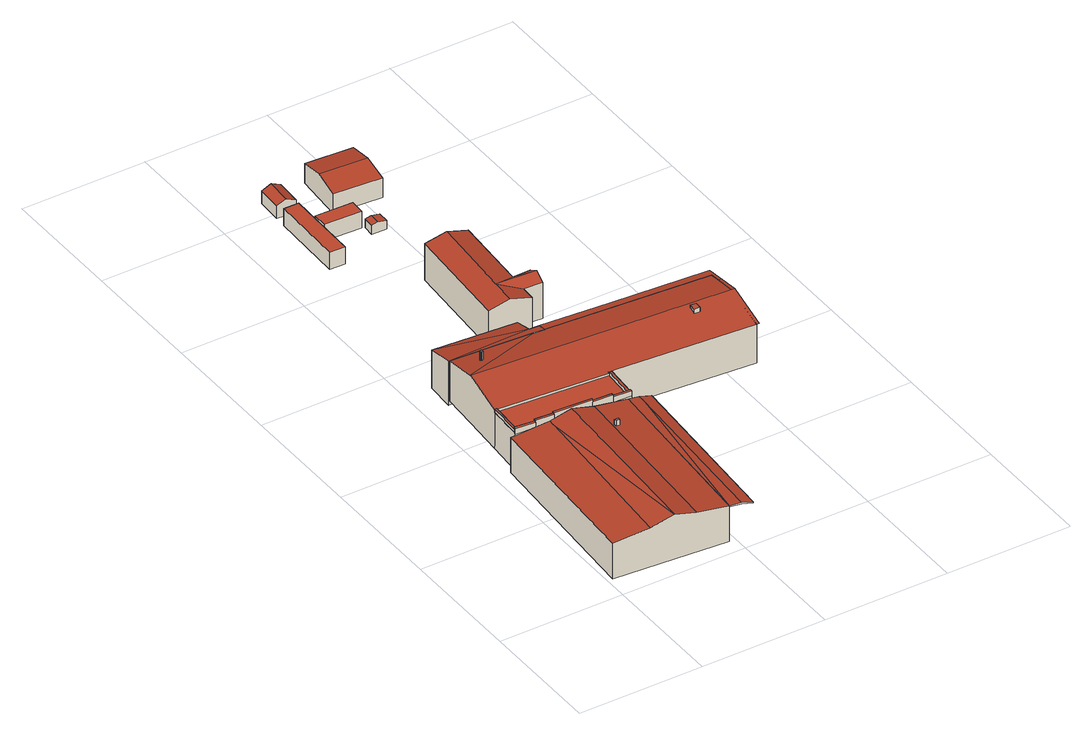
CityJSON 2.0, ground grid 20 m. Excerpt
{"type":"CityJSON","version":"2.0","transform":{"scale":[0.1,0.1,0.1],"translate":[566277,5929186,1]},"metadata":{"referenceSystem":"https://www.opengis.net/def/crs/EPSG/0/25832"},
"CityObjects":{
"building1":{"type":"Building","attributes":{"Grundfläche 2D":"518.777270","Grundhöhe NN":"2.681"},"children":["building1-1"],"geometry":[{"type":"Solid","lod":"3","boundaries":[[[[0,1,2,3]],[[4,0,3,5,6]],[[1,7,8,9,2]],[[3,2,9]],[[4,6,5,10,11,12]],[[12,13,14,15,7,1,0,4]],[[8,7,15,16]],[[17,10,5,3,9,8,16,18]],[[13,12,11,10,17,19]],[[16,15,14,13,19,17,18]]]],"semantics":{"surfaces":[{"type":"RoofSurface"},{"type":"WallSurface"},{"type":"GroundSurface"}],"values":[[0,0,0,0,0,1,1,1,1,2]]}}]},
"building1-1":{"type":"BuildingInstallation","parents":["building1"],"geometry":[{"type":"MultiSurface","lod":"3","boundaries":[[[20,21,22,23]],[[23,22,24,25]],[[20,23,25,26]],[[21,20,26,27]],[[22,21,27,24]]],"semantics":{"surfaces":[{"type":"RoofSurface"},{"type":"WallSurface"}],"values":[0,1,1,1,1]}}]},
"building2":{"type":"Building","attributes":{"Grundfläche 2D":"105.311009","Grundhöhe NN":"7.813"},"geometry":[{"type":"Solid","lod":"3","boundaries":[[[[28,29,30,31,32]],[[31,12,10,32]],[[28,32,10]],[[33,34,30,29]],[[34,35,36,12,31,30]],[[36,37,10,12]],[[37,38,33,29,28,10]],[[38,35,34,33]],[[37,36,35]],[[38,37,35]]]],"semantics":{"surfaces":[{"type":"RoofSurface"},{"type":"WallSurface"},{"type":"GroundSurface"}],"values":[[0,0,0,1,1,1,1,2,2,2]]}}]},
"building3":{"type":"Building","attributes":{"Grundfläche 2D":"66.069693","Grundhöhe NN":"2.004"},"geometry":[{"type":"Solid","lod":"3","boundaries":[[[[39,40,41,42,43]],[[44,40,45]],[[46,41,40,44]],[[47,48,49,43,42,41,46]],[[39,43,49,50]],[[40,39,50,51]],[[45,40,51,52]],[[44,45,52,53]],[[46,44,53,47]],[[48,47,53,52,51,50,49]]]],"semantics":{"surfaces":[{"type":"RoofSurface"},{"type":"WallSurface"},{"type":"GroundSurface"}],"values":[[0,0,0,1,1,1,1,1,1,2]]}}]},
"building4":{"type":"Building","attributes":{"Grundfläche 2D":"623.594171","Grundhöhe NN":"2.796"},"children":["building4-1","building4-2","building4-3","building4-4","building4-5","building4-6","building4-7","building4-8","building4-9"],"geometry":[{"type":"Solid","lod":"3","boundaries":[[[[54,43,42,55,56,57,58,59,60,39]],[[61,62,55,42]],[[63,64,65,66,67,68,69,70,71,72,73,57,56,55]],[[74,75,76,77,78,79,80,81,82,83,84,85,86]],[[72,71,70,69,87,88]],[[89,90,91,92,93,56,94,95,72,88,96]],[[54,97,92,91,98]],[[43,54,98,99]],[[100,62,61,42,43,99,101]],[[102,103,77,64,63,55,62,100,104]],[[75,74,67,66,65,64,77,76]],[[69,68,67,74,105,106,87]],[[74,86,107,105]],[[79,78,77,103,108]],[[109,84,83,82,81,80,79,108,110]],[[86,85,84,109,107]],[[98,91,90,89,96,88,87,106,105,107,109,110,108,103,102,104,100,101,99]],[[57,73,72,95,94,56]],[[54,39,60,59,58,57,56,93,92,97]]]],"semantics":{"surfaces":[{"type":"RoofSurface"},{"type":"WallSurface"},{"type":"GroundSurface"}],"values":[[0,0,0,0,1,1,1,1,1,1,1,1,1,1,1,1,2,0,0]]}}]},
"building4-1":{"type":"BuildingInstallation","parents":["building4"],"geometry":[{"type":"MultiSurface","lod":"3","boundaries":[[[111,112,113,114,115,116]],[[117,118,119,114,113,112]],[[119,120,115,114]],[[120,121,116,115]],[[117,112,111,116,121,122]]],"semantics":{"surfaces":[{"type":"RoofSurface"},{"type":"WallSurface"}],"values":[0,1,1,1,1]}}]},
"building4-2":{"type":"BuildingInstallation","parents":["building4"],"geometry":[{"type":"MultiSurface","lod":"3","boundaries":[[[123,124,125,126,127,128,129,130,131,132,133,134]],[[135,136,132,131]],[[137,135,131,130]],[[136,138,133,132]],[[138,139,134,133]],[[139,140,123,134]],[[140,141,124,123]],[[125,124,141,142]],[[142,143,126,125]],[[143,144,127,126]],[[128,127,144,145]],[[145,146,129,128]],[[146,137,130,129]]],"semantics":{"surfaces":[{"type":"RoofSurface"},{"type":"WallSurface"}],"values":[0,1,1,1,1,1,1,1,1,1,1,1,1]}}]},
"building4-3":{"type":"BuildingInstallation","parents":["building4"],"geometry":[{"type":"MultiSurface","lod":"3","boundaries":[[[147,148,149,150]],[[151,152,148,147]],[[153,149,148,152,154]],[[83,151,147,150,82]]],"semantics":{"surfaces":[{"type":"RoofSurface"},{"type":"WallSurface"}],"values":[0,1,1,1]}}]},
"building4-4":{"type":"BuildingInstallation","parents":["building4"],"geometry":[{"type":"MultiSurface","lod":"3","boundaries":[[[155,156,152,151,157]],[[154,152,156,155,158,159,160]],[[83,84,157,151]],[[85,158,155,157,84]]],"semantics":{"surfaces":[{"type":"RoofSurface"},{"type":"WallSurface"}],"values":[0,1,1,1]}}]},
"building4-5":{"type":"BuildingInstallation","parents":["building4"],"geometry":[{"type":"MultiSurface","lod":"3","boundaries":[[[158,161,162,159]],[[160,159,162,67,74]],[[85,86,161,158]],[[74,67,162,161,86]]],"semantics":{"surfaces":[{"type":"RoofSurface"},{"type":"WallSurface"}],"values":[0,1,1,1]}}]},
"building4-6":{"type":"BuildingInstallation","parents":["building4"],"geometry":[{"type":"MultiSurface","lod":"3","boundaries":[[[163,164,165,166]],[[77,78,166,165]],[[167,75,164,163]],[[75,76,77,165,164]]],"semantics":{"surfaces":[{"type":"RoofSurface"},{"type":"WallSurface"}],"values":[0,1,1,1]}}]},
"building4-7":{"type":"BuildingInstallation","parents":["building4"],"geometry":[{"type":"MultiSurface","lod":"3","boundaries":[[[168,169,170,171,172]],[[79,169,168,166,78]],[[79,80,170,169]],[[167,163,166,168,172,171,173]]],"semantics":{"surfaces":[{"type":"RoofSurface"},{"type":"WallSurface"}],"values":[0,1,1,1]}}]},
"building4-8":{"type":"BuildingInstallation","parents":["building4"],"geometry":[{"type":"MultiSurface","lod":"3","boundaries":[[[174,175,176,177]],[[174,178,173,171,175]],[[171,170,176,175]],[[80,81,177,176,170]]],"semantics":{"surfaces":[{"type":"RoofSurface"},{"type":"WallSurface"}],"values":[0,1,1,1]}}]},
"building4-9":{"type":"BuildingInstallation","parents":["building4"],"geometry":[{"type":"MultiSurface","lod":"3","boundaries":[[[179,180,181,182]],[[81,82,150,180,179,177]],[[150,149,181,180]],[[181,149,153,178,174,182]],[[174,177,179,182]]],"semantics":{"surfaces":[{"type":"RoofSurface"},{"type":"WallSurface"}],"values":[0,1,1,1,1]}}]},
"building5":{"type":"Building","attributes":{"Grundfläche 2D":"29.557057","Grundhöhe NN":"1.621"},"geometry":[{"type":"Solid","lod":"3","boundaries":[[[[183,184,185,186]],[[187,188,186,185]],[[188,189,183,186]],[[189,190,184,183]],[[190,187,185,184]],[[190,189,188,187]]]],"semantics":{"surfaces":[{"type":"RoofSurface"},{"type":"WallSurface"},{"type":"GroundSurface"}],"values":[[0,1,1,1,1,2]]}}]},
"building6":{"type":"Building","attributes":{"Grundfläche 2D":"12.387992","Grundhöhe NN":"1.762"},"geometry":[{"type":"Solid","lod":"3","boundaries":[[[[191,192,193,194]],[[195,191,194,196]],[[196,194,193,197,198]],[[195,196,198,199]],[[192,191,195,199,200]],[[193,192,200,197]],[[198,197,200,199]]]],"semantics":{"surfaces":[{"type":"RoofSurface"},{"type":"WallSurface"},{"type":"GroundSurface"}],"values":[[0,0,1,1,1,1,2]]}}]},
"building7":{"type":"Building","attributes":{"Grundfläche 2D":"132.718952","Grundhöhe NN":"1.540"},"geometry":[{"type":"Solid","lod":"3","boundaries":[[[[201,202,203,204,205]],[[204,206,207,205]],[[207,208,209,205]],[[210,211,209]],[[211,205,209]],[[211,212,201,205]],[[203,202,213,214]],[[206,204,203,214,215]],[[207,206,215,216]],[[208,207,216,217]],[[210,209,208,217,218]],[[211,210,218,219]],[[212,211,219,220]],[[213,202,201,212,220]],[[213,220,219,218,217,216,215,214]]]],"semantics":{"surfaces":[{"type":"RoofSurface"},{"type":"WallSurface"},{"type":"GroundSurface"}],"values":[[0,0,0,0,0,0,1,1,1,1,1,1,1,1,2]]}}]},
"building8":{"type":"Building","attributes":{"Grundfläche 2D":"14.533944","Grundhöhe NN":"1.563"},"geometry":[{"type":"Solid","lod":"3","boundaries":[[[[221,222,223,224]],[[225,226,224,223]],[[226,227,221,224]],[[227,228,222,221]],[[228,225,223,222]],[[228,227,226,225]]]],"semantics":{"surfaces":[{"type":"RoofSurface"},{"type":"WallSurface"},{"type":"GroundSurface"}],"values":[[0,1,1,1,1,2]]}}]},
"building9":{"type":"Building","attributes":{"Grundfläche 2D":"4.264022","Grundhöhe NN":"1.529"},"geometry":[{"type":"Solid","lod":"3","boundaries":[[[[229,230,231,232]],[[233,230,229,234]],[[232,231,235,236]],[[234,229,232,236,237]],[[233,234,237,238]],[[235,231,230,233,238]],[[237,236,235,238]]]],"semantics":{"surfaces":[{"type":"RoofSurface"},{"type":"WallSurface"},{"type":"GroundSurface"}],"values":[[0,0,1,1,1,1,2]]}}]},
"building10":{"type":"Building","attributes":{"Grundfläche 2D":"62.095398","Grundhöhe NN":"1.671"},"geometry":[{"type":"Solid","lod":"3","boundaries":[[[[239,240,241,242]],[[243,240,239,244]],[[242,241,245,246]],[[244,239,242,246,247]],[[243,244,247,248]],[[245,241,240,243,248]],[[246,245,248,247]]]],"semantics":{"surfaces":[{"type":"RoofSurface"},{"type":"WallSurface"},{"type":"GroundSurface"}],"values":[[0,0,1,1,1,1,2]]}}]}
},
"vertices":[
[113,301,92],[79,303,83],[78,294,83],[96,17,92],[148,299,83],[131,15,83],[147,290,83],[18,308,76],[0,24,77],[58,20,83],[181,11,77],[200,283,77],[201,295,77],[201,295,17],[148,299,17],[18,308,17],[0,24,17],[181,11,17],[96,17,17],[200,283,17],
[154,244,92],[154,248,92],[148,248,92],[148,244,92],[148,248,83],[148,244,83],[154,244,82],[154,248,82],
[201,10,75],[219,9,70],[237,292,70],[218,294,75],[218,285,75],[219,9,68],[237,292,68],[218,294,73],[201,295,75],[181,11,75],[201,10,73],
[187,497,83],[171,498,83],[38,493,85],[170,483,87],[186,481,87],[40,540,74],[173,530,74],[37,493,85],[37,493,10],[38,493,10],[186,481,10],[187,497,10],[171,498,10],[173,530,10],[40,540,10],
[186,482,86],[34,434,98],[442,407,98],[447,407,98],[452,477,84],[452,478,83],[297,489,83],[98,488,86],[38,492,85],[34,433,98],[29,365,83],[30,365,83],[95,360,83],[207,352,83],[207,354,83],[207,355,83],[210,354,83],[217,354,83],[438,337,83],[442,337,83],[207,352,79],[32,365,79],[30,365,79],[29,365,79],[26,312,79],[25,307,79],[57,305,79],[86,303,79],[146,299,79],[178,297,79],[207,295,79],[207,299,79],[211,352,79],[207,355,18],[438,337,18],[442,407,18],[442,408,18],[446,463,18],[446,463,87],[442,408,98],[442,406,98],[438,343,84],[438,343,18],[190,482,86],[186,482,18],[186,481,18],[38,492,18],[98,488,18],[34,433,18],[29,365,18],[34,434,18],[207,352,18],[207,354,18],[211,352,18],[25,307,18],[207,295,18],[146,299,18],
[380,392,101],[381,392,101],[381,393,101],[382,403,101],[373,404,101],[372,393,101],[381,392,94],[381,393,94],[382,403,97],[373,404,97],[372,393,94],[380,392,94],
[73,465,106],[72,466,106],[71,466,106],[70,465,106],[69,465,106],[69,463,106],[69,462,106],[70,462,106],[71,461,106],[73,462,106],[73,463,106],[73,464,106],[71,461,92],[73,462,92],[70,462,92],[73,463,92],[73,464,91],[73,465,91],[72,466,91],[71,466,91],[70,465,91],[69,465,91],[69,463,91],[69,462,92],
[178,297,91],[178,301,91],[147,303,91],[146,299,91],[178,297,88],[178,301,88],[147,303,79],[178,301,79],
[207,299,88],[203,299,88],[207,295,88],[207,299,85],[203,299,85],[203,299,79],
[211,352,85],[207,352,85],
[29,312,85],[32,365,85],[29,365,85],[26,312,85],[29,312,79],
[26,312,88],[25,307,88],[57,305,88],[57,309,88],[29,312,88],[57,309,79],
[86,307,91],[57,309,91],[57,305,91],[86,303,91],[86,307,79],
[86,303,94],[146,299,94],[147,303,94],[86,307,94],
[101,851,34],[103,972,34],[79,972,34],[76,852,34],[79,972,6],[76,852,6],[101,851,6],[103,972,6],
[93,987,36],[108,986,29],[110,1028,29],[95,1028,36],[78,988,29],[80,1029,29],[110,1028,8],[80,1029,8],[78,988,8],[108,986,8],
[206,759,75],[172,761,67],[160,582,67],[194,580,75],[196,620,75],[228,578,65],[229,601,65],[259,599,65],[260,616,75],[261,633,65],[232,633,65],[240,757,65],[172,761,5],[160,582,5],[228,578,5],[229,601,5],[259,599,5],[261,633,5],[232,633,5],[240,757,5],
[165,909,34],[166,933,34],[106,935,34],[105,911,34],[106,935,6],[105,911,6],[165,909,6],[166,933,6],
[179,890,22],[180,908,22],[170,908,20],[169,890,20],[193,907,20],[193,889,20],[170,908,5],[169,890,5],[193,889,5],[193,907,5],
[229,992,48],[153,997,48],[150,957,40],[227,952,40],[156,1038,40],[232,1033,40],[150,957,7],[227,952,7],[232,1033,7],[156,1038,7]
]}
